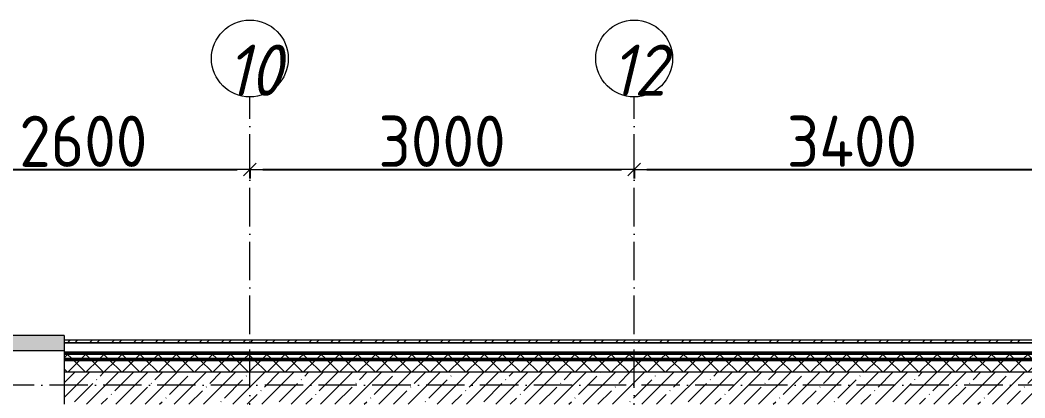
# Model space of a CAD drawing. Header units: millimetres. Extents: x -213536 to 1564669, y -45299 to 942238.
# Drawn here: x 157685 to 165529, y 506547 to 509497 of the extents above; entities that cross this region are included whole.
import ezdxf

# ---------------------------------------------------------------- set-up
doc = ezdxf.new("R2010")
doc.units = ezdxf.units.MM
doc.linetypes.add('50_200_ШТРИХ_1Т_ш5_п1_п1_', pattern=[700, 500, -100, 0, -100])
for name, color, linetype, lineweight in [('A-____-____-DIMS', 7, 'Continuous', 9), ('A-GLAZ-____-OTLN', 7, 'Continuous', 9), ('A-WALL-____-MCUT-1', 7, 'Continuous', 9), ('A-WALL-____-MCUT-2', 7, 'Continuous', 50), ('A-WALL-____-MCUT-3', 7, 'Continuous', 9), ('A-WALL-____-PATT-1', 7, 'Continuous', 9), ('A-WALL-FNSH-MCUT-1', 7, 'Continuous', 9), ('S-GRID-____-IDEN', 7, 'Continuous', 9), ('S-GRID-____-OTLN-1', 7, '50_200_ШТРИХ_1Т_ш5_п1_п1_', 9)]:
    doc.layers.add(name, color=color, linetype=linetype, lineweight=lineweight)
doc.layers.add('A-GLAZ-____-OTLN-1', color=7, linetype='Continuous', lineweight=9, true_color=0xc0c0c0)
doc.styles.add('ISOCPEUR_I', font='isocpeui.ttf', dxfattribs={"width": 0.9, "height": 2.5})
doc.styles.add('СПДС', font='isocpeur.ttf', dxfattribs={"width": 0.9})
doc.dimstyles.new('Размера А3', dxfattribs={"dimtxt": 200, "dimasz": 100, "dimexe": 70, "dimexo": 100, "dimgap": 20, "dimtad": 1, "dimdec": 0, "dimrnd": 10, "dimzin": 0, "dimdsep": 46, "dimtxsty": 'СПДС', "dimblk": 'ARROWHEAD_6', "dimcen": 1, "dimclrd": 256, "dimclre": 256, "dimclrt": 256, "dimazin": 0, "dimtfac": 1, "dimtdec": 0, "dimtmove": 2, "dimatfit": 3, "dimfxl": 1, "dimtolj": 1, "dimtzin": 0, "dimarcsym": 0})
pattern_1 = [(45, (142429.06, 459015.94), (-70.71068, 70.71068), []), (135, (142429.06, 459015.94), (-70.71068, -70.71068), [])]

# ---------------------------------------------------------------- blocks, each defined once
blk = doc.blocks.new('Отлив_СКБ - Отлив витража_120_НВФ-31885289-АР1_План отверстий 3 этажа в осях 1-64_А-ГГ')
at = {"layer": 'A-GLAZ-____-OTLN-1'}
for points in [[(1000, 2), (1000, 120), (0, 120), (0, 2)], [(1000, 0), (1000, 2), (0, 2), (0, 0)]]:
    blk.add_hatch(color=256, dxfattribs=at).paths.add_polyline_path(points, flags=0)
at = {"layer": 'A-GLAZ-____-OTLN'}
for p, q in [((0, 83), (0, 120)), ((1000, 120), (0, 120)), ((1000, 120), (1000, 83)), ((0, 2), (1000, 2)), ((1000, 0), (0, 0))]:
    blk.add_line(p, q, dxfattribs=at)
blk = doc.blocks.new('Ось сетки - Круг_Ø6_00__ISO-2_5_0_9K_-25732049-АР1_План отверстий 3 этажа в осях 1-64_А-ГГ')
at = {"layer": 'S-GRID-____-IDEN'}
blk.add_circle((0, 0), 3, dxfattribs=at)
blk = doc.blocks.new('ARROWHEAD_6')
at = {"color": 0, "linetype": 'Continuous'}
for p, q in [((0, 0), (-1, 0)), ((-0.5, -0.5), (0.5, 0.5))]:
    blk.add_line(p, q, dxfattribs=at)
blk = doc.blocks.new('*D2882')
at = {"layer": 'A-____-____-DIMS', "lineweight": -2, "transparency": 16777216}
for p, q in [((156879.1, 508336.8), (156879.1, 508260.7)), ((156979.1, 508330.7), (159379.1, 508330.7)), ((159479.1, 508336.8), (159479.1, 508260.7))]:
    blk.add_line(p, q, dxfattribs=at)
at = {"layer": 'Defpoints', "color": 0, "lineweight": 50, "transparency": 16777216}
for p in [(156879.1, 508436.8), (159479.1, 508436.8), (159479.1, 508330.7)]:
    blk.add_point(p, dxfattribs=at)
at = {"layer": 'A-____-____-DIMS', "lineweight": -2, "transparency": 16777216, "xscale": 100, "yscale": 100, "zscale": 100, "rotation": 180}
blk.add_blockref('ARROWHEAD_6', (156879.1, 508330.7), dxfattribs=at)
at = {"layer": 'A-____-____-DIMS', "lineweight": -2, "transparency": 16777216, "xscale": 100, "yscale": 100, "zscale": 100}
blk.add_blockref('ARROWHEAD_6', (159479.1, 508330.7), dxfattribs=at)
at = {"layer": 'A-____-____-DIMS', "transparency": 16777216, "insert": (158179.1, 508550.7), "char_height": 400, "attachment_point": 5, "style": 'СПДС'}
blk.add_mtext('\\A1;2600', dxfattribs=at)
blk = doc.blocks.new('*D2883')
at = {"layer": 'A-____-____-DIMS', "lineweight": -2, "transparency": 16777216}
for p, q in [((159479.1, 508336.8), (159479.1, 508260.7)), ((159579.1, 508330.7), (162379.1, 508330.7)), ((162479.1, 508336.8), (162479.1, 508260.7))]:
    blk.add_line(p, q, dxfattribs=at)
at = {"layer": 'Defpoints', "color": 0, "lineweight": 50, "transparency": 16777216}
for p in [(159479.1, 508436.8), (162479.1, 508436.8), (162479.1, 508330.7)]:
    blk.add_point(p, dxfattribs=at)
at = {"layer": 'A-____-____-DIMS', "lineweight": -2, "transparency": 16777216, "xscale": 100, "yscale": 100, "zscale": 100, "rotation": 180}
blk.add_blockref('ARROWHEAD_6', (159479.1, 508330.7), dxfattribs=at)
at = {"layer": 'A-____-____-DIMS', "lineweight": -2, "transparency": 16777216, "xscale": 100, "yscale": 100, "zscale": 100}
blk.add_blockref('ARROWHEAD_6', (162479.1, 508330.7), dxfattribs=at)
at = {"layer": 'A-____-____-DIMS', "transparency": 16777216, "insert": (160979.1, 508550.7), "char_height": 400, "attachment_point": 5, "style": 'СПДС'}
blk.add_mtext('\\A1;3000', dxfattribs=at)
blk = doc.blocks.new('*D2884')
at = {"layer": 'A-____-____-DIMS', "lineweight": -2, "transparency": 16777216}
for p, q in [((162479.1, 508336.8), (162479.1, 508260.7)), ((162579.1, 508330.7), (165779.1, 508330.7)), ((165879.1, 508336.8), (165879.1, 508260.7))]:
    blk.add_line(p, q, dxfattribs=at)
at = {"layer": 'Defpoints', "color": 0, "lineweight": 50, "transparency": 16777216}
for p in [(162479.1, 508436.8), (165879.1, 508436.8), (165879.1, 508330.7)]:
    blk.add_point(p, dxfattribs=at)
at = {"layer": 'A-____-____-DIMS', "lineweight": -2, "transparency": 16777216, "xscale": 100, "yscale": 100, "zscale": 100, "rotation": 180}
blk.add_blockref('ARROWHEAD_6', (162479.1, 508330.7), dxfattribs=at)
at = {"layer": 'A-____-____-DIMS', "lineweight": -2, "transparency": 16777216, "xscale": 100, "yscale": 100, "zscale": 100}
blk.add_blockref('ARROWHEAD_6', (165879.1, 508330.7), dxfattribs=at)
at = {"layer": 'A-____-____-DIMS', "transparency": 16777216, "insert": (164179.1, 508550.7), "char_height": 400, "attachment_point": 5, "style": 'СПДС'}
blk.add_mtext('\\A1;3400', dxfattribs=at)

msp = doc.modelspace()

# ---------------------------------------------------------------- hatches: boundary and pattern name
at = {"layer": 'A-WALL-____-PATT-1'}
h = msp.add_hatch(dxfattribs=at)
h.set_pattern_fill('FP_3', color=256, style=0, pattern_type=2)
h.set_pattern_definition([(45, (142429.06, 459015.94), (-85.53659, 85.53659), []), (45, (142486.08, 459015.94), (-85.53659, 85.53659), [])])
h.paths.add_polyline_path([(166209.1, 506977), (166209.1, 506997), (158029.1, 506997), (158029.1, 506977), (163625, 506977)], flags=0)
h.paths.add_polyline_path([(157029.1, 506977), (157029.1, 506997), (155829.1, 506997), (155829.1, 506977), (156555.1, 506977)], flags=0)
h.paths.add_polyline_path([(154029.1, 506977), (154029.1, 506997), (149829.1, 506997), (149829.1, 506977), (153020.2, 506977)], flags=0)
h.paths.add_polyline_path([(148029.1, 506977), (148029.1, 506997), (139749.1, 506997), (139749.1, 506977), (147717.8, 506977)], flags=0)
h = msp.add_hatch(dxfattribs=at)
h.set_pattern_fill('FP_1', color=256, style=0, pattern_type=2)
h.set_pattern_definition(pattern_1)
h.paths.add_polyline_path([(166209.1, 506847), (166209.1, 506897), (158029.1, 506897), (158029.1, 506847), (163625, 506847)], flags=0)
h.paths.add_polyline_path([(157029.1, 506847), (157029.1, 506897), (155829.1, 506897), (155829.1, 506847), (156555.1, 506847)], flags=0)
h.paths.add_polyline_path([(154029.1, 506847), (154029.1, 506897), (149829.1, 506897), (149829.1, 506847), (153020.2, 506847)], flags=0)
h.paths.add_polyline_path([(147717.8, 506847), (148029.1, 506847), (148029.1, 506897), (139879.1, 506897), (139879.1, 506847), (145950.3, 506847)], flags=0)
h = msp.add_hatch(dxfattribs=at)
h.set_pattern_fill('FP_1', color=256, style=0, pattern_type=2)
h.set_pattern_definition(pattern_1)
h.paths.add_polyline_path([(166129.1, 506747), (166209.1, 506747), (166209.1, 506847), (158029.1, 506847), (158029.1, 506747), (166079.1, 506747)], flags=0)
h.paths.add_polyline_path([(157029.1, 506747), (157029.1, 506847), (155829.1, 506847), (155829.1, 506753), (155904.1, 506753), (155904.1, 506747), (156555.1, 506747)], flags=0)
h.paths.add_polyline_path([(153954.1, 506747), (153954.1, 506753), (154029.1, 506753), (154029.1, 506847), (149829.1, 506847), (149829.1, 506753), (149904.1, 506753), (149904.1, 506747), (153020.2, 506747)], flags=0)
h.paths.add_polyline_path([(148029.1, 506747), (148029.1, 506847), (139979.1, 506847), (139979.1, 506747), (147717.8, 506747)], flags=0)
h = msp.add_hatch(dxfattribs=at)
h.set_pattern_fill('FP_38', color=256, style=0, pattern_type=2)
h.set_pattern_definition([(45, (142429.06, 459015.94), (-114.04925, 114.04925), []), (45, (142543.1, 459015.94), (-114.04925, 114.04925), [201.612, -40.322, 3.353, -36.97])])
h.paths.add_polyline_path([(165729.1, 506497), (165979.1, 506497), (165979.1, 506747), (158029.1, 506747), (158029.1, 506497), (163625, 506497)], flags=0)

# ---------------------------------------------------------------- linework, layer by layer
at = {"layer": 'A-WALL-____-MCUT-1'}
for p, q in [((165979.1, 506747), (158029.1, 506747)), ((158029.1, 506747), (158029.1, 506497))]:
    msp.add_line(p, q, dxfattribs=at)
at = {"layer": 'A-WALL-____-MCUT-2'}
for p, q in [((166209.1, 506897), (158029.1, 506897)), ((166209.1, 506847), (158029.1, 506847))]:
    msp.add_line(p, q, dxfattribs=at)
at = {"layer": 'A-WALL-____-MCUT-3'}
for p, q in [((166209.1, 506977), (158029.1, 506977)), ((158029.1, 506977), (158029.1, 506747))]:
    msp.add_line(p, q, dxfattribs=at)
at = {"layer": 'A-WALL-FNSH-MCUT-1'}
for p, q in [((166229.1, 506997), (158029.1, 506997)), ((158029.1, 506997), (158029.1, 506977)), ((158029.1, 506977), (166209.1, 506977))]:
    msp.add_line(p, q, dxfattribs=at)
at = {"layer": 'S-GRID-____-OTLN-1', "color": 251, "ltscale": 0.6, "true_color": 0x636466}
for p, q in [((159479.1, 454533.3), (159479.1, 508896.9)), ((162479.1, 454533.3), (162479.1, 508896.9)), ((169136.8, 506647), (137760.3, 506647))]:
    msp.add_line(p, q, dxfattribs=at)

# ---------------------------------------------------------------- block references
at = {"layer": 'A-GLAZ-____-OTLN'}
msp.add_blockref('Отлив_СКБ - Отлив витража_120_НВФ-31885289-АР1_План отверстий 3 этажа в осях 1-64_А-ГГ', (157029.1, 506914), dxfattribs=at)
at = {"layer": 'S-GRID-____-IDEN', "xscale": 99.99999999999993, "yscale": 99.99999999999993, "zscale": 99.99999999999993}
for p in [(159479.1, 509196.9), (162479.1, 509196.9)]:
    msp.add_blockref('Ось сетки - Круг_Ø6_00__ISO-2_5_0_9K_-25732049-АР1_План отверстий 3 этажа в осях 1-64_А-ГГ', p, dxfattribs=at)

# ---------------------------------------------------------------- texts
at = {"layer": 'S-GRID-____-IDEN', "char_height": 400, "width": 346.329, "attachment_point": 1, "style": 'ISOCPEUR_I'}
for s, insert in [('10', (159298, 509305.7)), ('12', (162298, 509305.7))]:
    msp.add_mtext(s, dxfattribs=dict(at, insert=insert))

# ---------------------------------------------------------------- dimensions: what is measured, and where the dimension line sits
at = {"layer": 'A-____-____-DIMS'}
for base, p1, p2, picture, middle in [((159479.1, 508330.7), (156879.1, 508436.8), (159479.1, 508436.8), '*D2882', (158179.1, 508550.7)), ((162479.1, 508330.7), (159479.1, 508436.8), (162479.1, 508436.8), '*D2883', (160979.1, 508550.7)), ((165879.1, 508330.7), (162479.1, 508436.8), (165879.1, 508436.8), '*D2884', (164179.1, 508550.7))]:
    dim = msp.add_linear_dim(base=base, p1=p1, p2=p2, dimstyle='Размера А3', override={"dimtxt": 400}, dxfattribs=at)
    dim.commit()
    dim.dimension.update_dxf_attribs({"geometry": picture, "text_midpoint": middle})

doc.saveas('drawing.dxf')
